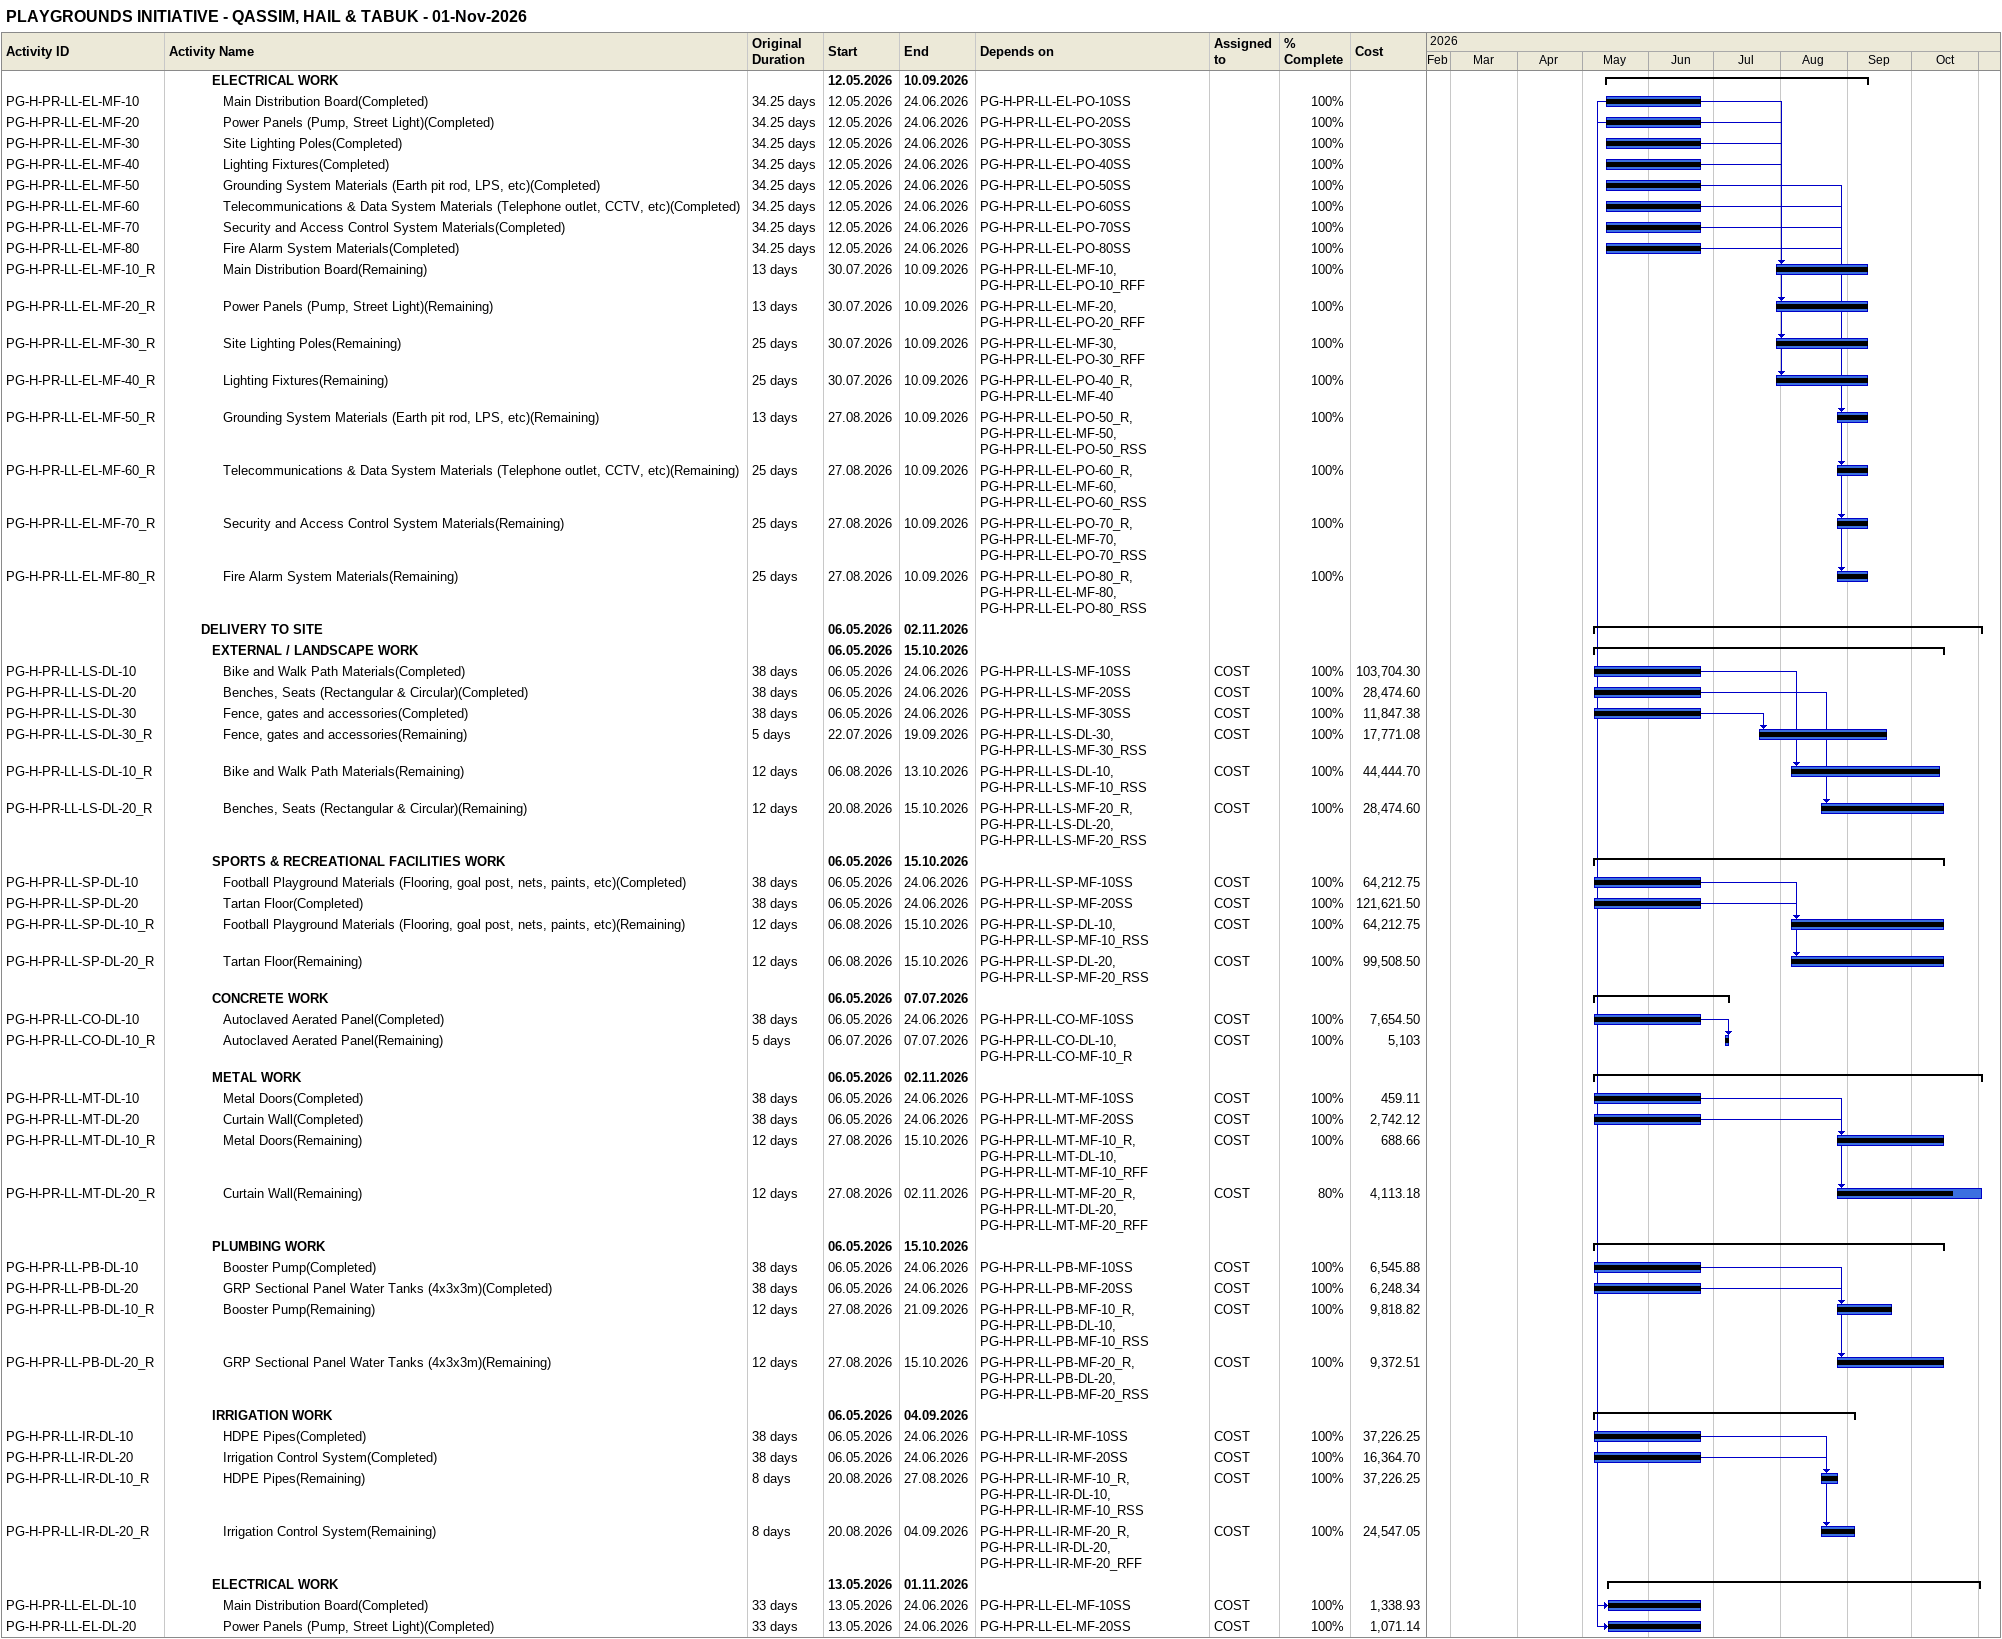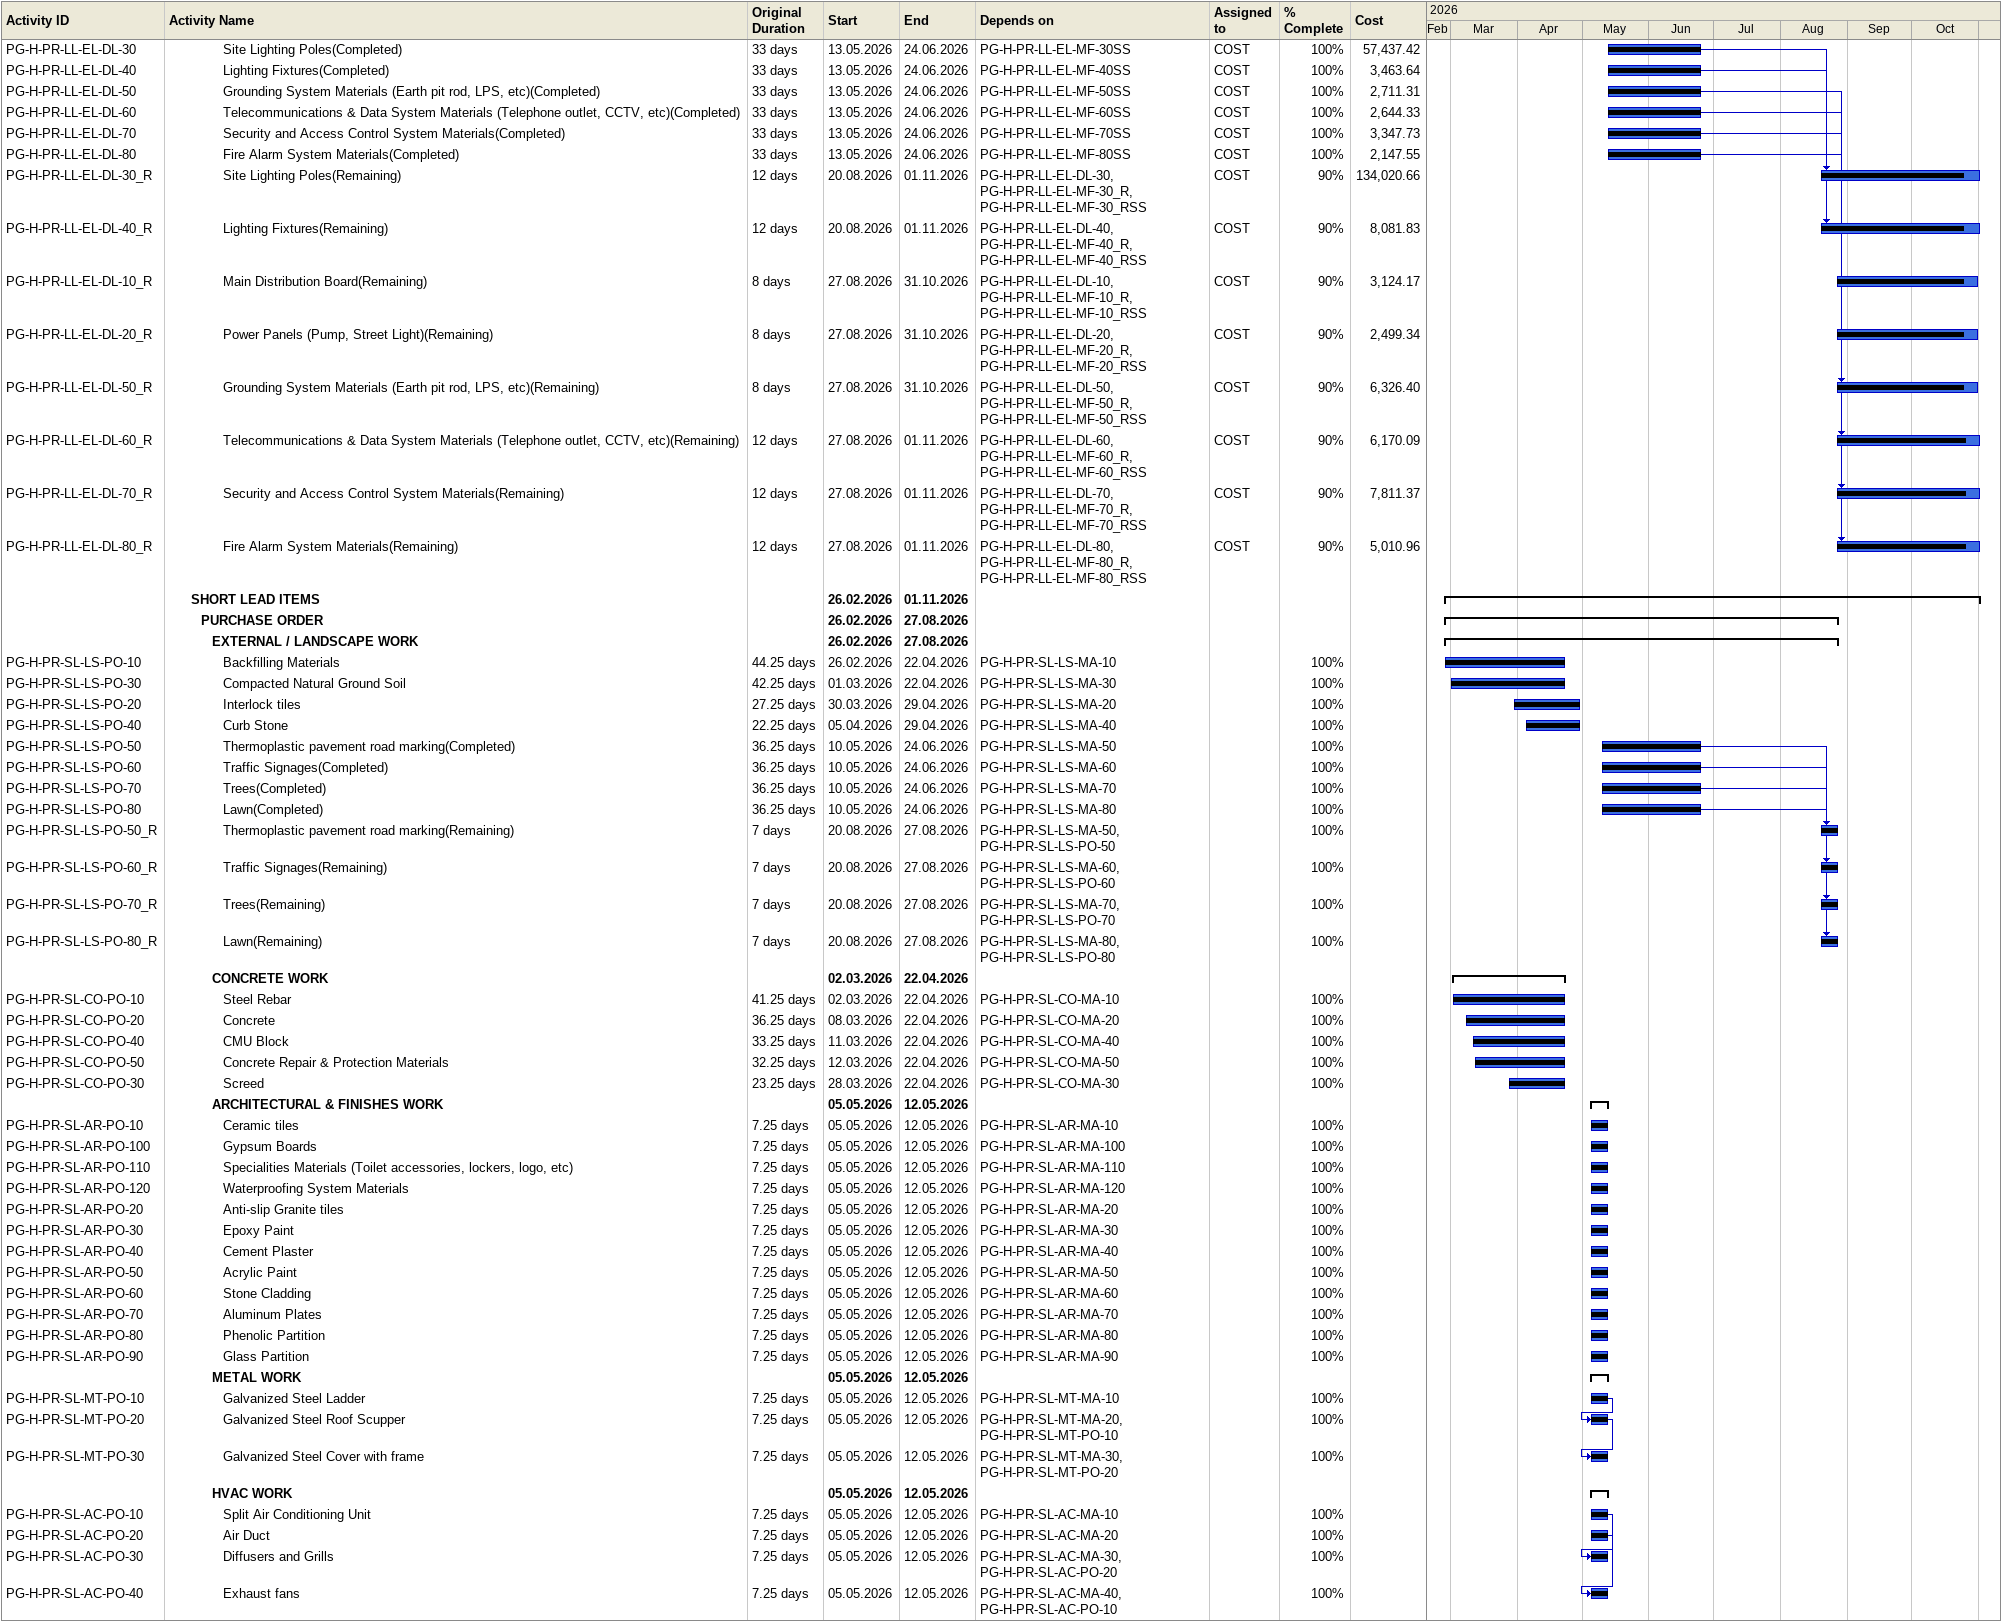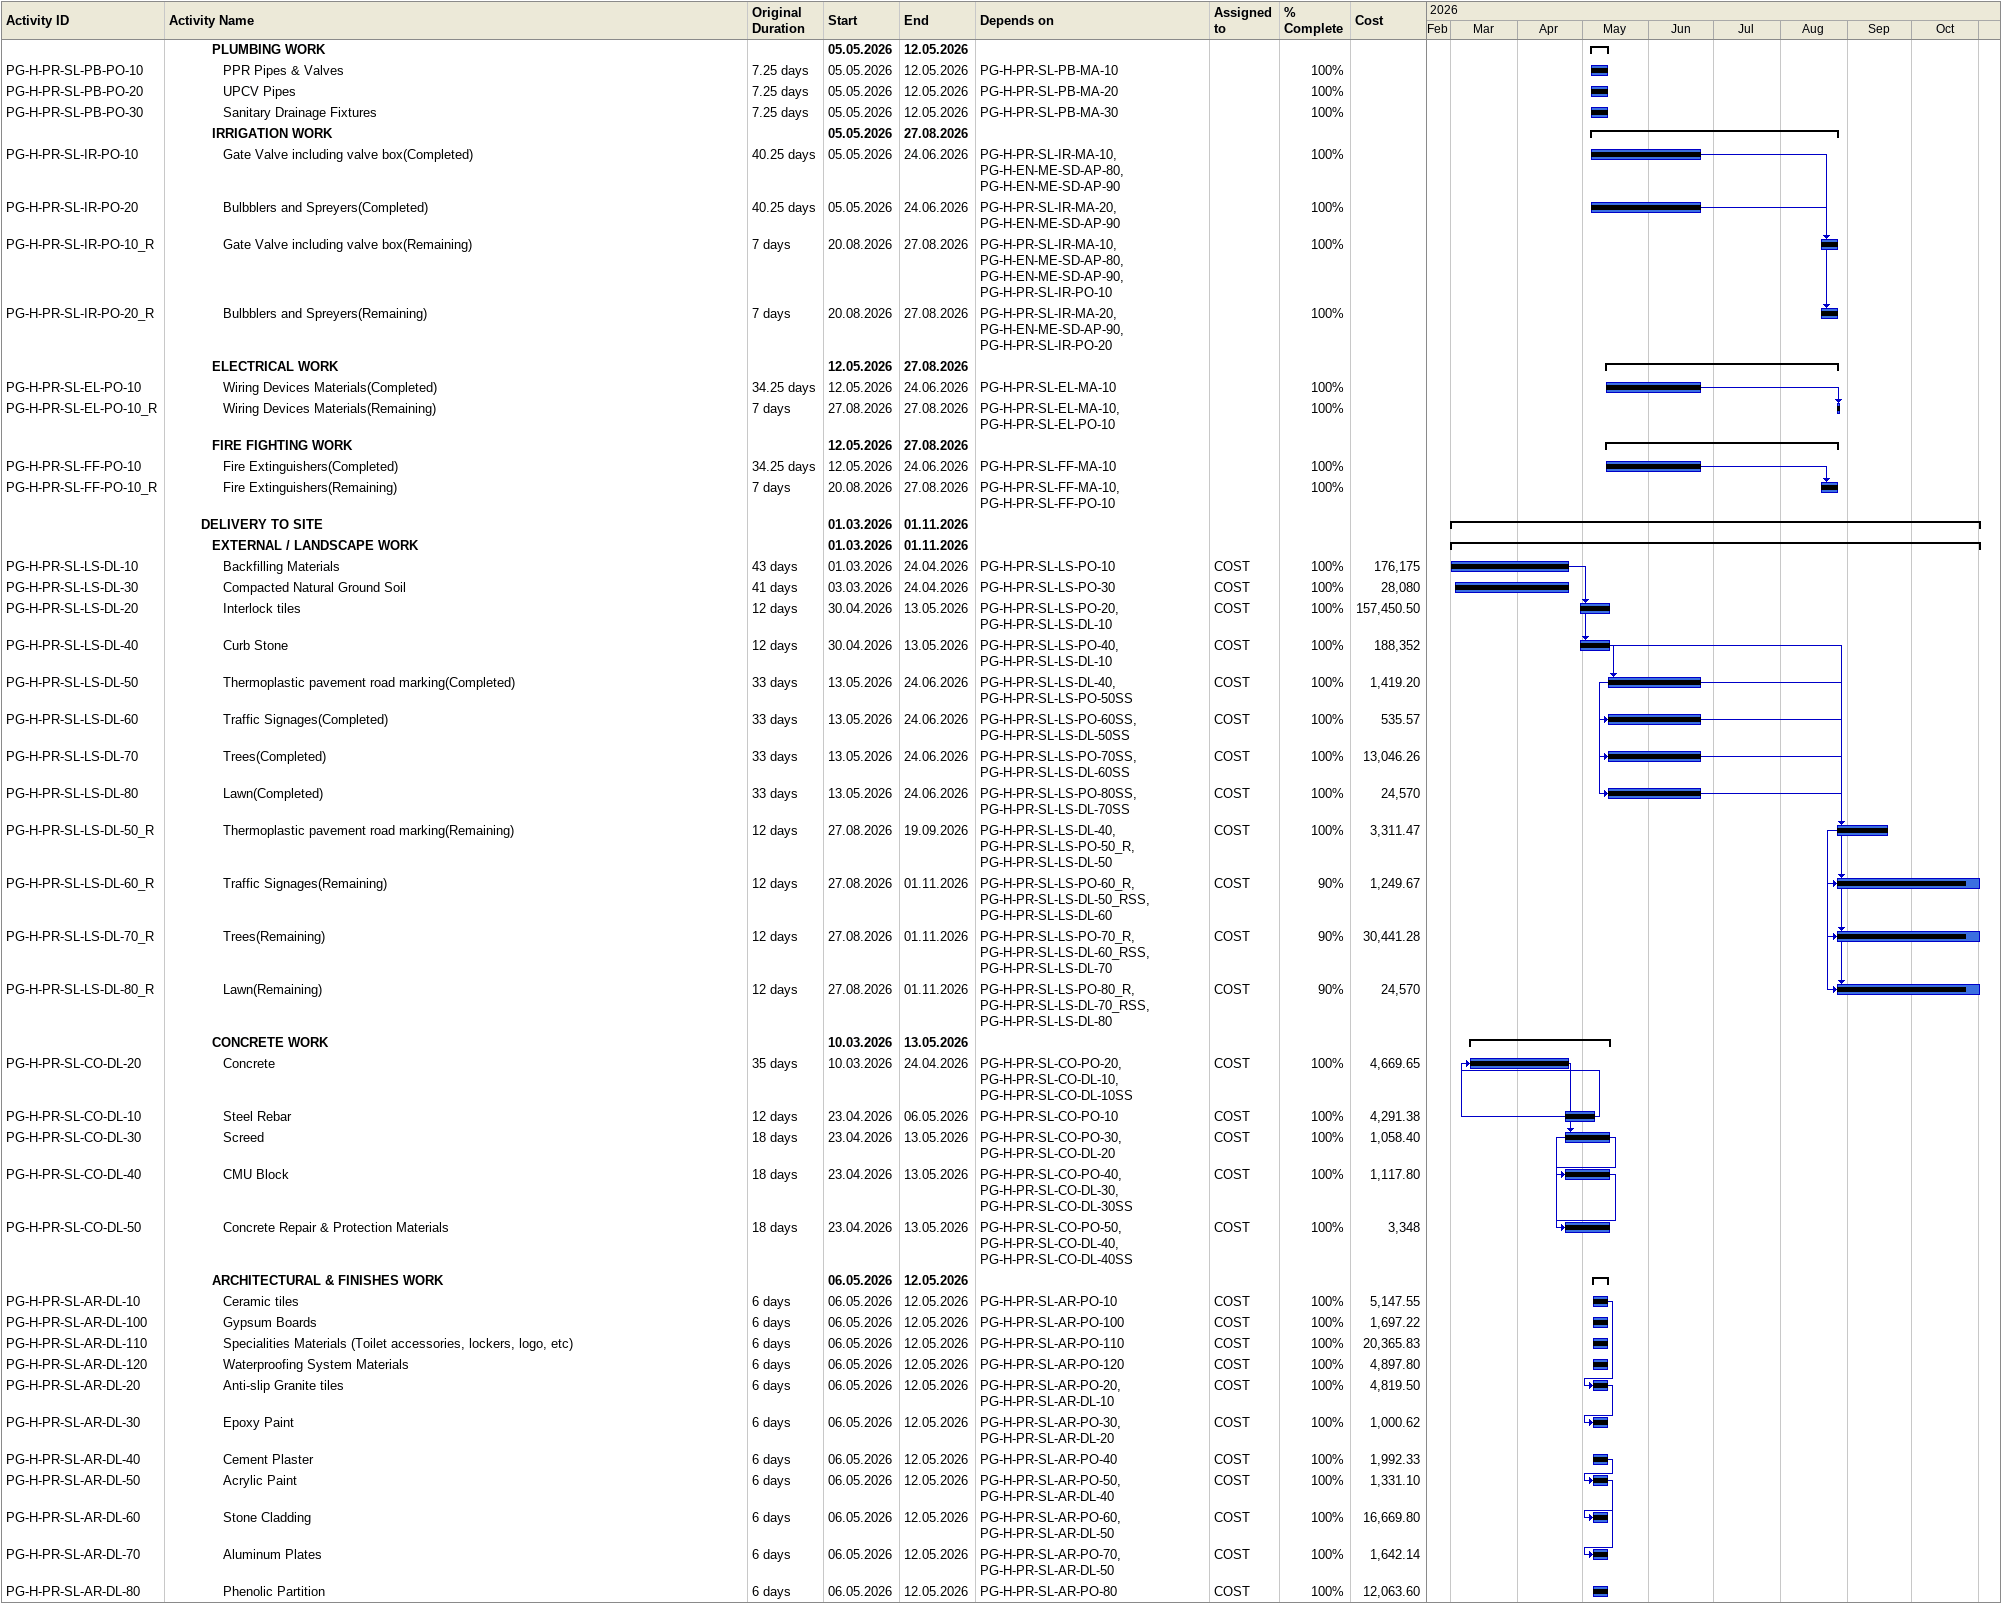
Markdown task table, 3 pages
PLAYGROUNDS INITIATIVE - QASSIM, HAIL & TABUK - 01-Nov-2026

| ID | Level | Task | Original duration | Start | Finish | Predecessors | Resources | % complete | Cost |
|---|---|---|---|---|---|---|---|---|---|
|  | 5 | **ELECTRICAL WORK** |  | 2026-05-12 | 2026-09-10 |  |  |  |  |
| PG-H-PR-LL-EL-MF-10 | 6 | Main Distribution Board(Completed) | 34.25d | 2026-05-12 | 2026-06-24 | PG-H-PR-LL-EL-PO-10SS |  | 100 |  |
| PG-H-PR-LL-EL-MF-20 | 6 | Power Panels (Pump, Street Light)(Completed) | 34.25d | 2026-05-12 | 2026-06-24 | PG-H-PR-LL-EL-PO-20SS |  | 100 |  |
| PG-H-PR-LL-EL-MF-30 | 6 | Site Lighting Poles(Completed) | 34.25d | 2026-05-12 | 2026-06-24 | PG-H-PR-LL-EL-PO-30SS |  | 100 |  |
| PG-H-PR-LL-EL-MF-40 | 6 | Lighting Fixtures(Completed) | 34.25d | 2026-05-12 | 2026-06-24 | PG-H-PR-LL-EL-PO-40SS |  | 100 |  |
| PG-H-PR-LL-EL-MF-50 | 6 | Grounding System Materials (Earth pit rod, LPS, etc)(Completed) | 34.25d | 2026-05-12 | 2026-06-24 | PG-H-PR-LL-EL-PO-50SS |  | 100 |  |
| PG-H-PR-LL-EL-MF-60 | 6 | Telecommunications & Data System Materials (Telephone outlet, CCTV, etc)(Completed) | 34.25d | 2026-05-12 | 2026-06-24 | PG-H-PR-LL-EL-PO-60SS |  | 100 |  |
| PG-H-PR-LL-EL-MF-70 | 6 | Security and Access Control System Materials(Completed) | 34.25d | 2026-05-12 | 2026-06-24 | PG-H-PR-LL-EL-PO-70SS |  | 100 |  |
| PG-H-PR-LL-EL-MF-80 | 6 | Fire Alarm System Materials(Completed) | 34.25d | 2026-05-12 | 2026-06-24 | PG-H-PR-LL-EL-PO-80SS |  | 100 |  |
| PG-H-PR-LL-EL-MF-10_R | 6 | Main Distribution Board(Remaining) | 13d | 2026-07-30 | 2026-09-10 | PG-H-PR-LL-EL-MF-10, PG-H-PR-LL-EL-PO-10_RFF |  | 100 |  |
| PG-H-PR-LL-EL-MF-20_R | 6 | Power Panels (Pump, Street Light)(Remaining) | 13d | 2026-07-30 | 2026-09-10 | PG-H-PR-LL-EL-MF-20, PG-H-PR-LL-EL-PO-20_RFF |  | 100 |  |
| PG-H-PR-LL-EL-MF-30_R | 6 | Site Lighting Poles(Remaining) | 25d | 2026-07-30 | 2026-09-10 | PG-H-PR-LL-EL-MF-30, PG-H-PR-LL-EL-PO-30_RFF |  | 100 |  |
| PG-H-PR-LL-EL-MF-40_R | 6 | Lighting Fixtures(Remaining) | 25d | 2026-07-30 | 2026-09-10 | PG-H-PR-LL-EL-PO-40_R, PG-H-PR-LL-EL-MF-40 |  | 100 |  |
| PG-H-PR-LL-EL-MF-50_R | 6 | Grounding System Materials (Earth pit rod, LPS, etc)(Remaining) | 13d | 2026-08-27 | 2026-09-10 | PG-H-PR-LL-EL-PO-50_R, PG-H-PR-LL-EL-MF-50, PG-H-PR-LL-EL-PO-50_RSS |  | 100 |  |
| PG-H-PR-LL-EL-MF-60_R | 6 | Telecommunications & Data System Materials (Telephone outlet, CCTV, etc)(Remaining) | 25d | 2026-08-27 | 2026-09-10 | PG-H-PR-LL-EL-PO-60_R, PG-H-PR-LL-EL-MF-60, PG-H-PR-LL-EL-PO-60_RSS |  | 100 |  |
| PG-H-PR-LL-EL-MF-70_R | 6 | Security and Access Control System Materials(Remaining) | 25d | 2026-08-27 | 2026-09-10 | PG-H-PR-LL-EL-PO-70_R, PG-H-PR-LL-EL-MF-70, PG-H-PR-LL-EL-PO-70_RSS |  | 100 |  |
| PG-H-PR-LL-EL-MF-80_R | 6 | Fire Alarm System Materials(Remaining) | 25d | 2026-08-27 | 2026-09-10 | PG-H-PR-LL-EL-PO-80_R, PG-H-PR-LL-EL-MF-80, PG-H-PR-LL-EL-PO-80_RSS |  | 100 |  |
|  | 4 | **DELIVERY TO SITE** |  | 2026-05-06 | 2026-11-02 |  |  |  |  |
|  | 5 | **EXTERNAL / LANDSCAPE WORK** |  | 2026-05-06 | 2026-10-15 |  |  |  |  |
| PG-H-PR-LL-LS-DL-10 | 6 | Bike and Walk Path Materials(Completed) | 38d | 2026-05-06 | 2026-06-24 | PG-H-PR-LL-LS-MF-10SS | COST | 100 | 103704.30 |
| PG-H-PR-LL-LS-DL-20 | 6 | Benches, Seats (Rectangular & Circular)(Completed) | 38d | 2026-05-06 | 2026-06-24 | PG-H-PR-LL-LS-MF-20SS | COST | 100 | 28474.60 |
| PG-H-PR-LL-LS-DL-30 | 6 | Fence, gates and accessories(Completed) | 38d | 2026-05-06 | 2026-06-24 | PG-H-PR-LL-LS-MF-30SS | COST | 100 | 11847.38 |
| PG-H-PR-LL-LS-DL-30_R | 6 | Fence, gates and accessories(Remaining) | 5d | 2026-07-22 | 2026-09-19 | PG-H-PR-LL-LS-DL-30, PG-H-PR-LL-LS-MF-30_RSS | COST | 100 | 17771.08 |
| PG-H-PR-LL-LS-DL-10_R | 6 | Bike and Walk Path Materials(Remaining) | 12d | 2026-08-06 | 2026-10-13 | PG-H-PR-LL-LS-DL-10, PG-H-PR-LL-LS-MF-10_RSS | COST | 100 | 44444.70 |
| PG-H-PR-LL-LS-DL-20_R | 6 | Benches, Seats (Rectangular & Circular)(Remaining) | 12d | 2026-08-20 | 2026-10-15 | PG-H-PR-LL-LS-MF-20_R, PG-H-PR-LL-LS-DL-20, PG-H-PR-LL-LS-MF-20_RSS | COST | 100 | 28474.60 |
|  | 5 | **SPORTS & RECREATIONAL FACILITIES WORK** |  | 2026-05-06 | 2026-10-15 |  |  |  |  |
| PG-H-PR-LL-SP-DL-10 | 6 | Football Playground Materials (Flooring, goal post, nets, paints, etc)(Completed) | 38d | 2026-05-06 | 2026-06-24 | PG-H-PR-LL-SP-MF-10SS | COST | 100 | 64212.75 |
| PG-H-PR-LL-SP-DL-20 | 6 | Tartan Floor(Completed) | 38d | 2026-05-06 | 2026-06-24 | PG-H-PR-LL-SP-MF-20SS | COST | 100 | 121621.50 |
| PG-H-PR-LL-SP-DL-10_R | 6 | Football Playground Materials (Flooring, goal post, nets, paints, etc)(Remaining) | 12d | 2026-08-06 | 2026-10-15 | PG-H-PR-LL-SP-DL-10, PG-H-PR-LL-SP-MF-10_RSS | COST | 100 | 64212.75 |
| PG-H-PR-LL-SP-DL-20_R | 6 | Tartan Floor(Remaining) | 12d | 2026-08-06 | 2026-10-15 | PG-H-PR-LL-SP-DL-20, PG-H-PR-LL-SP-MF-20_RSS | COST | 100 | 99508.50 |
|  | 5 | **CONCRETE WORK** |  | 2026-05-06 | 2026-07-07 |  |  |  |  |
| PG-H-PR-LL-CO-DL-10 | 6 | Autoclaved Aerated Panel(Completed) | 38d | 2026-05-06 | 2026-06-24 | PG-H-PR-LL-CO-MF-10SS | COST | 100 | 7654.50 |
| PG-H-PR-LL-CO-DL-10_R | 6 | Autoclaved Aerated Panel(Remaining) | 5d | 2026-07-06 | 2026-07-07 | PG-H-PR-LL-CO-DL-10, PG-H-PR-LL-CO-MF-10_R | COST | 100 | 5103 |
|  | 5 | **METAL WORK** |  | 2026-05-06 | 2026-11-02 |  |  |  |  |
| PG-H-PR-LL-MT-DL-10 | 6 | Metal Doors(Completed) | 38d | 2026-05-06 | 2026-06-24 | PG-H-PR-LL-MT-MF-10SS | COST | 100 | 459.11 |
| PG-H-PR-LL-MT-DL-20 | 6 | Curtain Wall(Completed) | 38d | 2026-05-06 | 2026-06-24 | PG-H-PR-LL-MT-MF-20SS | COST | 100 | 2742.12 |
| PG-H-PR-LL-MT-DL-10_R | 6 | Metal Doors(Remaining) | 12d | 2026-08-27 | 2026-10-15 | PG-H-PR-LL-MT-MF-10_R, PG-H-PR-LL-MT-DL-10, PG-H-PR-LL-MT-MF-10_RFF | COST | 100 | 688.66 |
| PG-H-PR-LL-MT-DL-20_R | 6 | Curtain Wall(Remaining) | 12d | 2026-08-27 | 2026-11-02 | PG-H-PR-LL-MT-MF-20_R, PG-H-PR-LL-MT-DL-20, PG-H-PR-LL-MT-MF-20_RFF | COST | 80 | 4113.18 |
|  | 5 | **PLUMBING WORK** |  | 2026-05-06 | 2026-10-15 |  |  |  |  |
| PG-H-PR-LL-PB-DL-10 | 6 | Booster Pump(Completed) | 38d | 2026-05-06 | 2026-06-24 | PG-H-PR-LL-PB-MF-10SS | COST | 100 | 6545.88 |
| PG-H-PR-LL-PB-DL-20 | 6 | GRP Sectional Panel Water Tanks (4x3x3m)(Completed) | 38d | 2026-05-06 | 2026-06-24 | PG-H-PR-LL-PB-MF-20SS | COST | 100 | 6248.34 |
| PG-H-PR-LL-PB-DL-10_R | 6 | Booster Pump(Remaining) | 12d | 2026-08-27 | 2026-09-21 | PG-H-PR-LL-PB-MF-10_R, PG-H-PR-LL-PB-DL-10, PG-H-PR-LL-PB-MF-10_RSS | COST | 100 | 9818.82 |
| PG-H-PR-LL-PB-DL-20_R | 6 | GRP Sectional Panel Water Tanks (4x3x3m)(Remaining) | 12d | 2026-08-27 | 2026-10-15 | PG-H-PR-LL-PB-MF-20_R, PG-H-PR-LL-PB-DL-20, PG-H-PR-LL-PB-MF-20_RSS | COST | 100 | 9372.51 |
|  | 5 | **IRRIGATION WORK** |  | 2026-05-06 | 2026-09-04 |  |  |  |  |
| PG-H-PR-LL-IR-DL-10 | 6 | HDPE Pipes(Completed) | 38d | 2026-05-06 | 2026-06-24 | PG-H-PR-LL-IR-MF-10SS | COST | 100 | 37226.25 |
| PG-H-PR-LL-IR-DL-20 | 6 | Irrigation Control System(Completed) | 38d | 2026-05-06 | 2026-06-24 | PG-H-PR-LL-IR-MF-20SS | COST | 100 | 16364.70 |
| PG-H-PR-LL-IR-DL-10_R | 6 | HDPE Pipes(Remaining) | 8d | 2026-08-20 | 2026-08-27 | PG-H-PR-LL-IR-MF-10_R, PG-H-PR-LL-IR-DL-10, PG-H-PR-LL-IR-MF-10_RSS | COST | 100 | 37226.25 |
| PG-H-PR-LL-IR-DL-20_R | 6 | Irrigation Control System(Remaining) | 8d | 2026-08-20 | 2026-09-04 | PG-H-PR-LL-IR-MF-20_R, PG-H-PR-LL-IR-DL-20, PG-H-PR-LL-IR-MF-20_RFF | COST | 100 | 24547.05 |
|  | 5 | **ELECTRICAL WORK** |  | 2026-05-13 | 2026-11-01 |  |  |  |  |
| PG-H-PR-LL-EL-DL-10 | 6 | Main Distribution Board(Completed) | 33d | 2026-05-13 | 2026-06-24 | PG-H-PR-LL-EL-MF-10SS | COST | 100 | 1338.93 |
| PG-H-PR-LL-EL-DL-20 | 6 | Power Panels (Pump, Street Light)(Completed) | 33d | 2026-05-13 | 2026-06-24 | PG-H-PR-LL-EL-MF-20SS | COST | 100 | 1071.14 |
| PG-H-PR-LL-EL-DL-30 | 6 | Site Lighting Poles(Completed) | 33d | 2026-05-13 | 2026-06-24 | PG-H-PR-LL-EL-MF-30SS | COST | 100 | 57437.42 |
| PG-H-PR-LL-EL-DL-40 | 6 | Lighting Fixtures(Completed) | 33d | 2026-05-13 | 2026-06-24 | PG-H-PR-LL-EL-MF-40SS | COST | 100 | 3463.64 |
| PG-H-PR-LL-EL-DL-50 | 6 | Grounding System Materials (Earth pit rod, LPS, etc)(Completed) | 33d | 2026-05-13 | 2026-06-24 | PG-H-PR-LL-EL-MF-50SS | COST | 100 | 2711.31 |
| PG-H-PR-LL-EL-DL-60 | 6 | Telecommunications & Data System Materials (Telephone outlet, CCTV, etc)(Completed) | 33d | 2026-05-13 | 2026-06-24 | PG-H-PR-LL-EL-MF-60SS | COST | 100 | 2644.33 |
| PG-H-PR-LL-EL-DL-70 | 6 | Security and Access Control System Materials(Completed) | 33d | 2026-05-13 | 2026-06-24 | PG-H-PR-LL-EL-MF-70SS | COST | 100 | 3347.73 |
| PG-H-PR-LL-EL-DL-80 | 6 | Fire Alarm System Materials(Completed) | 33d | 2026-05-13 | 2026-06-24 | PG-H-PR-LL-EL-MF-80SS | COST | 100 | 2147.55 |
| PG-H-PR-LL-EL-DL-30_R | 6 | Site Lighting Poles(Remaining) | 12d | 2026-08-20 | 2026-11-01 | PG-H-PR-LL-EL-DL-30, PG-H-PR-LL-EL-MF-30_R, PG-H-PR-LL-EL-MF-30_RSS | COST | 90 | 134020.66 |
| PG-H-PR-LL-EL-DL-40_R | 6 | Lighting Fixtures(Remaining) | 12d | 2026-08-20 | 2026-11-01 | PG-H-PR-LL-EL-DL-40, PG-H-PR-LL-EL-MF-40_R, PG-H-PR-LL-EL-MF-40_RSS | COST | 90 | 8081.83 |
| PG-H-PR-LL-EL-DL-10_R | 6 | Main Distribution Board(Remaining) | 8d | 2026-08-27 | 2026-10-31 | PG-H-PR-LL-EL-DL-10, PG-H-PR-LL-EL-MF-10_R, PG-H-PR-LL-EL-MF-10_RSS | COST | 90 | 3124.17 |
| PG-H-PR-LL-EL-DL-20_R | 6 | Power Panels (Pump, Street Light)(Remaining) | 8d | 2026-08-27 | 2026-10-31 | PG-H-PR-LL-EL-DL-20, PG-H-PR-LL-EL-MF-20_R, PG-H-PR-LL-EL-MF-20_RSS | COST | 90 | 2499.34 |
| PG-H-PR-LL-EL-DL-50_R | 6 | Grounding System Materials (Earth pit rod, LPS, etc)(Remaining) | 8d | 2026-08-27 | 2026-10-31 | PG-H-PR-LL-EL-DL-50, PG-H-PR-LL-EL-MF-50_R, PG-H-PR-LL-EL-MF-50_RSS | COST | 90 | 6326.40 |
| PG-H-PR-LL-EL-DL-60_R | 6 | Telecommunications & Data System Materials (Telephone outlet, CCTV, etc)(Remaining) | 12d | 2026-08-27 | 2026-11-01 | PG-H-PR-LL-EL-DL-60, PG-H-PR-LL-EL-MF-60_R, PG-H-PR-LL-EL-MF-60_RSS | COST | 90 | 6170.09 |
| PG-H-PR-LL-EL-DL-70_R | 6 | Security and Access Control System Materials(Remaining) | 12d | 2026-08-27 | 2026-11-01 | PG-H-PR-LL-EL-DL-70, PG-H-PR-LL-EL-MF-70_R, PG-H-PR-LL-EL-MF-70_RSS | COST | 90 | 7811.37 |
| PG-H-PR-LL-EL-DL-80_R | 6 | Fire Alarm System Materials(Remaining) | 12d | 2026-08-27 | 2026-11-01 | PG-H-PR-LL-EL-DL-80, PG-H-PR-LL-EL-MF-80_R, PG-H-PR-LL-EL-MF-80_RSS | COST | 90 | 5010.96 |
|  | 3 | **SHORT LEAD ITEMS** |  | 2026-02-26 | 2026-11-01 |  |  |  |  |
|  | 4 | **PURCHASE ORDER** |  | 2026-02-26 | 2026-08-27 |  |  |  |  |
|  | 5 | **EXTERNAL / LANDSCAPE WORK** |  | 2026-02-26 | 2026-08-27 |  |  |  |  |
| PG-H-PR-SL-LS-PO-10 | 6 | Backfilling Materials | 44.25d | 2026-02-26 | 2026-04-22 | PG-H-PR-SL-LS-MA-10 |  | 100 |  |
| PG-H-PR-SL-LS-PO-30 | 6 | Compacted Natural Ground Soil | 42.25d | 2026-03-01 | 2026-04-22 | PG-H-PR-SL-LS-MA-30 |  | 100 |  |
| PG-H-PR-SL-LS-PO-20 | 6 | Interlock tiles | 27.25d | 2026-03-30 | 2026-04-29 | PG-H-PR-SL-LS-MA-20 |  | 100 |  |
| PG-H-PR-SL-LS-PO-40 | 6 | Curb Stone | 22.25d | 2026-04-05 | 2026-04-29 | PG-H-PR-SL-LS-MA-40 |  | 100 |  |
| PG-H-PR-SL-LS-PO-50 | 6 | Thermoplastic pavement road marking(Completed) | 36.25d | 2026-05-10 | 2026-06-24 | PG-H-PR-SL-LS-MA-50 |  | 100 |  |
| PG-H-PR-SL-LS-PO-60 | 6 | Traffic Signages(Completed) | 36.25d | 2026-05-10 | 2026-06-24 | PG-H-PR-SL-LS-MA-60 |  | 100 |  |
| PG-H-PR-SL-LS-PO-70 | 6 | Trees(Completed) | 36.25d | 2026-05-10 | 2026-06-24 | PG-H-PR-SL-LS-MA-70 |  | 100 |  |
| PG-H-PR-SL-LS-PO-80 | 6 | Lawn(Completed) | 36.25d | 2026-05-10 | 2026-06-24 | PG-H-PR-SL-LS-MA-80 |  | 100 |  |
| PG-H-PR-SL-LS-PO-50_R | 6 | Thermoplastic pavement road marking(Remaining) | 7d | 2026-08-20 | 2026-08-27 | PG-H-PR-SL-LS-MA-50, PG-H-PR-SL-LS-PO-50 |  | 100 |  |
| PG-H-PR-SL-LS-PO-60_R | 6 | Traffic Signages(Remaining) | 7d | 2026-08-20 | 2026-08-27 | PG-H-PR-SL-LS-MA-60, PG-H-PR-SL-LS-PO-60 |  | 100 |  |
| PG-H-PR-SL-LS-PO-70_R | 6 | Trees(Remaining) | 7d | 2026-08-20 | 2026-08-27 | PG-H-PR-SL-LS-MA-70, PG-H-PR-SL-LS-PO-70 |  | 100 |  |
| PG-H-PR-SL-LS-PO-80_R | 6 | Lawn(Remaining) | 7d | 2026-08-20 | 2026-08-27 | PG-H-PR-SL-LS-MA-80, PG-H-PR-SL-LS-PO-80 |  | 100 |  |
|  | 5 | **CONCRETE WORK** |  | 2026-03-02 | 2026-04-22 |  |  |  |  |
| PG-H-PR-SL-CO-PO-10 | 6 | Steel Rebar | 41.25d | 2026-03-02 | 2026-04-22 | PG-H-PR-SL-CO-MA-10 |  | 100 |  |
| PG-H-PR-SL-CO-PO-20 | 6 | Concrete | 36.25d | 2026-03-08 | 2026-04-22 | PG-H-PR-SL-CO-MA-20 |  | 100 |  |
| PG-H-PR-SL-CO-PO-40 | 6 | CMU Block | 33.25d | 2026-03-11 | 2026-04-22 | PG-H-PR-SL-CO-MA-40 |  | 100 |  |
| PG-H-PR-SL-CO-PO-50 | 6 | Concrete Repair & Protection Materials | 32.25d | 2026-03-12 | 2026-04-22 | PG-H-PR-SL-CO-MA-50 |  | 100 |  |
| PG-H-PR-SL-CO-PO-30 | 6 | Screed | 23.25d | 2026-03-28 | 2026-04-22 | PG-H-PR-SL-CO-MA-30 |  | 100 |  |
|  | 5 | **ARCHITECTURAL & FINISHES WORK** |  | 2026-05-05 | 2026-05-12 |  |  |  |  |
| PG-H-PR-SL-AR-PO-10 | 6 | Ceramic tiles | 7.25d | 2026-05-05 | 2026-05-12 | PG-H-PR-SL-AR-MA-10 |  | 100 |  |
| PG-H-PR-SL-AR-PO-100 | 6 | Gypsum Boards | 7.25d | 2026-05-05 | 2026-05-12 | PG-H-PR-SL-AR-MA-100 |  | 100 |  |
| PG-H-PR-SL-AR-PO-110 | 6 | Specialities Materials (Toilet accessories, lockers, logo, etc) | 7.25d | 2026-05-05 | 2026-05-12 | PG-H-PR-SL-AR-MA-110 |  | 100 |  |
| PG-H-PR-SL-AR-PO-120 | 6 | Waterproofing System Materials | 7.25d | 2026-05-05 | 2026-05-12 | PG-H-PR-SL-AR-MA-120 |  | 100 |  |
| PG-H-PR-SL-AR-PO-20 | 6 | Anti-slip Granite tiles | 7.25d | 2026-05-05 | 2026-05-12 | PG-H-PR-SL-AR-MA-20 |  | 100 |  |
| PG-H-PR-SL-AR-PO-30 | 6 | Epoxy Paint | 7.25d | 2026-05-05 | 2026-05-12 | PG-H-PR-SL-AR-MA-30 |  | 100 |  |
| PG-H-PR-SL-AR-PO-40 | 6 | Cement Plaster | 7.25d | 2026-05-05 | 2026-05-12 | PG-H-PR-SL-AR-MA-40 |  | 100 |  |
| PG-H-PR-SL-AR-PO-50 | 6 | Acrylic Paint | 7.25d | 2026-05-05 | 2026-05-12 | PG-H-PR-SL-AR-MA-50 |  | 100 |  |
| PG-H-PR-SL-AR-PO-60 | 6 | Stone Cladding | 7.25d | 2026-05-05 | 2026-05-12 | PG-H-PR-SL-AR-MA-60 |  | 100 |  |
| PG-H-PR-SL-AR-PO-70 | 6 | Aluminum Plates | 7.25d | 2026-05-05 | 2026-05-12 | PG-H-PR-SL-AR-MA-70 |  | 100 |  |
| PG-H-PR-SL-AR-PO-80 | 6 | Phenolic Partition | 7.25d | 2026-05-05 | 2026-05-12 | PG-H-PR-SL-AR-MA-80 |  | 100 |  |
| PG-H-PR-SL-AR-PO-90 | 6 | Glass Partition | 7.25d | 2026-05-05 | 2026-05-12 | PG-H-PR-SL-AR-MA-90 |  | 100 |  |
|  | 5 | **METAL WORK** |  | 2026-05-05 | 2026-05-12 |  |  |  |  |
| PG-H-PR-SL-MT-PO-10 | 6 | Galvanized Steel Ladder | 7.25d | 2026-05-05 | 2026-05-12 | PG-H-PR-SL-MT-MA-10 |  | 100 |  |
| PG-H-PR-SL-MT-PO-20 | 6 | Galvanized Steel Roof Scupper | 7.25d | 2026-05-05 | 2026-05-12 | PG-H-PR-SL-MT-MA-20, PG-H-PR-SL-MT-PO-10 |  | 100 |  |
| PG-H-PR-SL-MT-PO-30 | 6 | Galvanized Steel Cover with frame | 7.25d | 2026-05-05 | 2026-05-12 | PG-H-PR-SL-MT-MA-30, PG-H-PR-SL-MT-PO-20 |  | 100 |  |
|  | 5 | **HVAC WORK** |  | 2026-05-05 | 2026-05-12 |  |  |  |  |
| PG-H-PR-SL-AC-PO-10 | 6 | Split Air Conditioning Unit | 7.25d | 2026-05-05 | 2026-05-12 | PG-H-PR-SL-AC-MA-10 |  | 100 |  |
| PG-H-PR-SL-AC-PO-20 | 6 | Air Duct | 7.25d | 2026-05-05 | 2026-05-12 | PG-H-PR-SL-AC-MA-20 |  | 100 |  |
| PG-H-PR-SL-AC-PO-30 | 6 | Diffusers and Grills | 7.25d | 2026-05-05 | 2026-05-12 | PG-H-PR-SL-AC-MA-30, PG-H-PR-SL-AC-PO-20 |  | 100 |  |
| PG-H-PR-SL-AC-PO-40 | 6 | Exhaust fans | 7.25d | 2026-05-05 | 2026-05-12 | PG-H-PR-SL-AC-MA-40, PG-H-PR-SL-AC-PO-10 |  | 100 |  |
|  | 5 | **PLUMBING WORK** |  | 2026-05-05 | 2026-05-12 |  |  |  |  |
| PG-H-PR-SL-PB-PO-10 | 6 | PPR Pipes & Valves | 7.25d | 2026-05-05 | 2026-05-12 | PG-H-PR-SL-PB-MA-10 |  | 100 |  |
| PG-H-PR-SL-PB-PO-20 | 6 | UPCV Pipes | 7.25d | 2026-05-05 | 2026-05-12 | PG-H-PR-SL-PB-MA-20 |  | 100 |  |
| PG-H-PR-SL-PB-PO-30 | 6 | Sanitary Drainage Fixtures | 7.25d | 2026-05-05 | 2026-05-12 | PG-H-PR-SL-PB-MA-30 |  | 100 |  |
|  | 5 | **IRRIGATION WORK** |  | 2026-05-05 | 2026-08-27 |  |  |  |  |
| PG-H-PR-SL-IR-PO-10 | 6 | Gate Valve including valve box(Completed) | 40.25d | 2026-05-05 | 2026-06-24 | PG-H-PR-SL-IR-MA-10, PG-H-EN-ME-SD-AP-80, PG-H-EN-ME-SD-AP-90 |  | 100 |  |
| PG-H-PR-SL-IR-PO-20 | 6 | Bulbblers and Spreyers(Completed) | 40.25d | 2026-05-05 | 2026-06-24 | PG-H-PR-SL-IR-MA-20, PG-H-EN-ME-SD-AP-90 |  | 100 |  |
| PG-H-PR-SL-IR-PO-10_R | 6 | Gate Valve including valve box(Remaining) | 7d | 2026-08-20 | 2026-08-27 | PG-H-PR-SL-IR-MA-10, PG-H-EN-ME-SD-AP-80, PG-H-EN-ME-SD-AP-90, PG-H-PR-SL-IR-PO-10 |  | 100 |  |
| PG-H-PR-SL-IR-PO-20_R | 6 | Bulbblers and Spreyers(Remaining) | 7d | 2026-08-20 | 2026-08-27 | PG-H-PR-SL-IR-MA-20, PG-H-EN-ME-SD-AP-90, PG-H-PR-SL-IR-PO-20 |  | 100 |  |
|  | 5 | **ELECTRICAL WORK** |  | 2026-05-12 | 2026-08-27 |  |  |  |  |
| PG-H-PR-SL-EL-PO-10 | 6 | Wiring Devices Materials(Completed) | 34.25d | 2026-05-12 | 2026-06-24 | PG-H-PR-SL-EL-MA-10 |  | 100 |  |
| PG-H-PR-SL-EL-PO-10_R | 6 | Wiring Devices Materials(Remaining) | 7d | 2026-08-27 | 2026-08-27 | PG-H-PR-SL-EL-MA-10, PG-H-PR-SL-EL-PO-10 |  | 100 |  |
|  | 5 | **FIRE FIGHTING WORK** |  | 2026-05-12 | 2026-08-27 |  |  |  |  |
| PG-H-PR-SL-FF-PO-10 | 6 | Fire Extinguishers(Completed) | 34.25d | 2026-05-12 | 2026-06-24 | PG-H-PR-SL-FF-MA-10 |  | 100 |  |
| PG-H-PR-SL-FF-PO-10_R | 6 | Fire Extinguishers(Remaining) | 7d | 2026-08-20 | 2026-08-27 | PG-H-PR-SL-FF-MA-10, PG-H-PR-SL-FF-PO-10 |  | 100 |  |
|  | 4 | **DELIVERY TO SITE** |  | 2026-03-01 | 2026-11-01 |  |  |  |  |
|  | 5 | **EXTERNAL / LANDSCAPE WORK** |  | 2026-03-01 | 2026-11-01 |  |  |  |  |
| PG-H-PR-SL-LS-DL-10 | 6 | Backfilling Materials | 43d | 2026-03-01 | 2026-04-24 | PG-H-PR-SL-LS-PO-10 | COST | 100 | 176175 |
| PG-H-PR-SL-LS-DL-30 | 6 | Compacted Natural Ground Soil | 41d | 2026-03-03 | 2026-04-24 | PG-H-PR-SL-LS-PO-30 | COST | 100 | 28080 |
| PG-H-PR-SL-LS-DL-20 | 6 | Interlock tiles | 12d | 2026-04-30 | 2026-05-13 | PG-H-PR-SL-LS-PO-20, PG-H-PR-SL-LS-DL-10 | COST | 100 | 157450.50 |
| PG-H-PR-SL-LS-DL-40 | 6 | Curb Stone | 12d | 2026-04-30 | 2026-05-13 | PG-H-PR-SL-LS-PO-40, PG-H-PR-SL-LS-DL-10 | COST | 100 | 188352 |
| PG-H-PR-SL-LS-DL-50 | 6 | Thermoplastic pavement road marking(Completed) | 33d | 2026-05-13 | 2026-06-24 | PG-H-PR-SL-LS-DL-40, PG-H-PR-SL-LS-PO-50SS | COST | 100 | 1419.20 |
| PG-H-PR-SL-LS-DL-60 | 6 | Traffic Signages(Completed) | 33d | 2026-05-13 | 2026-06-24 | PG-H-PR-SL-LS-PO-60SS, PG-H-PR-SL-LS-DL-50SS | COST | 100 | 535.57 |
| PG-H-PR-SL-LS-DL-70 | 6 | Trees(Completed) | 33d | 2026-05-13 | 2026-06-24 | PG-H-PR-SL-LS-PO-70SS, PG-H-PR-SL-LS-DL-60SS | COST | 100 | 13046.26 |
| PG-H-PR-SL-LS-DL-80 | 6 | Lawn(Completed) | 33d | 2026-05-13 | 2026-06-24 | PG-H-PR-SL-LS-PO-80SS, PG-H-PR-SL-LS-DL-70SS | COST | 100 | 24570 |
| PG-H-PR-SL-LS-DL-50_R | 6 | Thermoplastic pavement road marking(Remaining) | 12d | 2026-08-27 | 2026-09-19 | PG-H-PR-SL-LS-DL-40, PG-H-PR-SL-LS-PO-50_R, PG-H-PR-SL-LS-DL-50 | COST | 100 | 3311.47 |
| PG-H-PR-SL-LS-DL-60_R | 6 | Traffic Signages(Remaining) | 12d | 2026-08-27 | 2026-11-01 | PG-H-PR-SL-LS-PO-60_R, PG-H-PR-SL-LS-DL-50_RSS, PG-H-PR-SL-LS-DL-60 | COST | 90 | 1249.67 |
| PG-H-PR-SL-LS-DL-70_R | 6 | Trees(Remaining) | 12d | 2026-08-27 | 2026-11-01 | PG-H-PR-SL-LS-PO-70_R, PG-H-PR-SL-LS-DL-60_RSS, PG-H-PR-SL-LS-DL-70 | COST | 90 | 30441.28 |
| PG-H-PR-SL-LS-DL-80_R | 6 | Lawn(Remaining) | 12d | 2026-08-27 | 2026-11-01 | PG-H-PR-SL-LS-PO-80_R, PG-H-PR-SL-LS-DL-70_RSS, PG-H-PR-SL-LS-DL-80 | COST | 90 | 24570 |
|  | 5 | **CONCRETE WORK** |  | 2026-03-10 | 2026-05-13 |  |  |  |  |
| PG-H-PR-SL-CO-DL-20 | 6 | Concrete | 35d | 2026-03-10 | 2026-04-24 | PG-H-PR-SL-CO-PO-20, PG-H-PR-SL-CO-DL-10, PG-H-PR-SL-CO-DL-10SS | COST | 100 | 4669.65 |
| PG-H-PR-SL-CO-DL-10 | 6 | Steel Rebar | 12d | 2026-04-23 | 2026-05-06 | PG-H-PR-SL-CO-PO-10 | COST | 100 | 4291.38 |
| PG-H-PR-SL-CO-DL-30 | 6 | Screed | 18d | 2026-04-23 | 2026-05-13 | PG-H-PR-SL-CO-PO-30, PG-H-PR-SL-CO-DL-20 | COST | 100 | 1058.40 |
| PG-H-PR-SL-CO-DL-40 | 6 | CMU Block | 18d | 2026-04-23 | 2026-05-13 | PG-H-PR-SL-CO-PO-40, PG-H-PR-SL-CO-DL-30, PG-H-PR-SL-CO-DL-30SS | COST | 100 | 1117.80 |
| PG-H-PR-SL-CO-DL-50 | 6 | Concrete Repair & Protection Materials | 18d | 2026-04-23 | 2026-05-13 | PG-H-PR-SL-CO-PO-50, PG-H-PR-SL-CO-DL-40, PG-H-PR-SL-CO-DL-40SS | COST | 100 | 3348 |
|  | 5 | **ARCHITECTURAL & FINISHES WORK** |  | 2026-05-06 | 2026-05-12 |  |  |  |  |
| PG-H-PR-SL-AR-DL-10 | 6 | Ceramic tiles | 6d | 2026-05-06 | 2026-05-12 | PG-H-PR-SL-AR-PO-10 | COST | 100 | 5147.55 |
| PG-H-PR-SL-AR-DL-100 | 6 | Gypsum Boards | 6d | 2026-05-06 | 2026-05-12 | PG-H-PR-SL-AR-PO-100 | COST | 100 | 1697.22 |
| PG-H-PR-SL-AR-DL-110 | 6 | Specialities Materials (Toilet accessories, lockers, logo, etc) | 6d | 2026-05-06 | 2026-05-12 | PG-H-PR-SL-AR-PO-110 | COST | 100 | 20365.83 |
| PG-H-PR-SL-AR-DL-120 | 6 | Waterproofing System Materials | 6d | 2026-05-06 | 2026-05-12 | PG-H-PR-SL-AR-PO-120 | COST | 100 | 4897.80 |
| PG-H-PR-SL-AR-DL-20 | 6 | Anti-slip Granite tiles | 6d | 2026-05-06 | 2026-05-12 | PG-H-PR-SL-AR-PO-20, PG-H-PR-SL-AR-DL-10 | COST | 100 | 4819.50 |
| PG-H-PR-SL-AR-DL-30 | 6 | Epoxy Paint | 6d | 2026-05-06 | 2026-05-12 | PG-H-PR-SL-AR-PO-30, PG-H-PR-SL-AR-DL-20 | COST | 100 | 1000.62 |
| PG-H-PR-SL-AR-DL-40 | 6 | Cement Plaster | 6d | 2026-05-06 | 2026-05-12 | PG-H-PR-SL-AR-PO-40 | COST | 100 | 1992.33 |
| PG-H-PR-SL-AR-DL-50 | 6 | Acrylic Paint | 6d | 2026-05-06 | 2026-05-12 | PG-H-PR-SL-AR-PO-50, PG-H-PR-SL-AR-DL-40 | COST | 100 | 1331.10 |
| PG-H-PR-SL-AR-DL-60 | 6 | Stone Cladding | 6d | 2026-05-06 | 2026-05-12 | PG-H-PR-SL-AR-PO-60, PG-H-PR-SL-AR-DL-50 | COST | 100 | 16669.80 |
| PG-H-PR-SL-AR-DL-70 | 6 | Aluminum Plates | 6d | 2026-05-06 | 2026-05-12 | PG-H-PR-SL-AR-PO-70, PG-H-PR-SL-AR-DL-50 | COST | 100 | 1642.14 |
| PG-H-PR-SL-AR-DL-80 | 6 | Phenolic Partition | 6d | 2026-05-06 | 2026-05-12 | PG-H-PR-SL-AR-PO-80 | COST | 100 | 12063.60 |
